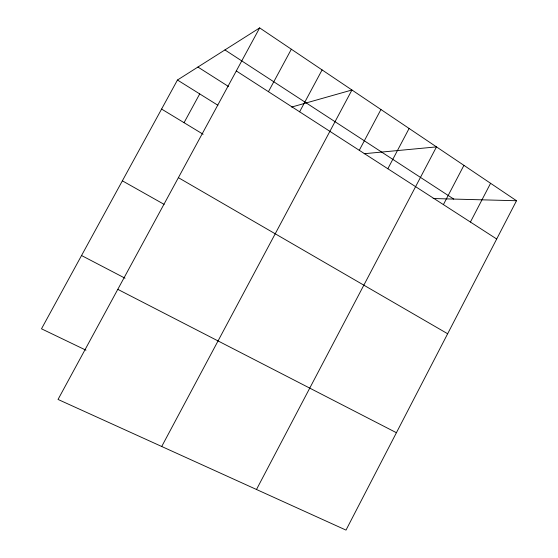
<?xml version="1.0" encoding="UTF-8"?>
<svg xmlns="http://www.w3.org/2000/svg" width="558" height="558" viewBox="0 0 558 558"><rect width="100%" height="100%" fill="white"/><g stroke="black" fill="none" stroke-linecap="round" stroke-linejoin="round"><path stroke-width="0.84" d="M516.506 200.74L346.002 530.1L58.039 399.451L259.665 27.9L516.506 200.74L433.12 198.529M470.422 222.049L490.58 183.296M443.401 204.605L463.921 165.356M256.492 489.492L436.489 146.893L364.193 153.715M387.838 168.746L409.105 128.466M359.275 150.311L380.933 109.508M161.715 446.491L351.945 89.998L291.639 107.066M299.618 111.802L322.092 69.91M268.44 91.679L291.346 49.223M184.049 122.69L199.715 93.918M259.665 27.9L177.458 80.024L41.494 328.808L85.974 350.194M117.794 289.344L396.417 432.715M81.545 255.529L125.034 278.198M122.369 180.827L164.115 204.368M178.4 177.66L447.649 333.754M161.59 109.068L203.133 134.262M177.458 80.024L217.892 105.26M197.923 67.051L228.459 86.469M236.306 70.943L496.697 239.005M224.923 49.927L453.745 199.08"/></g></svg>
